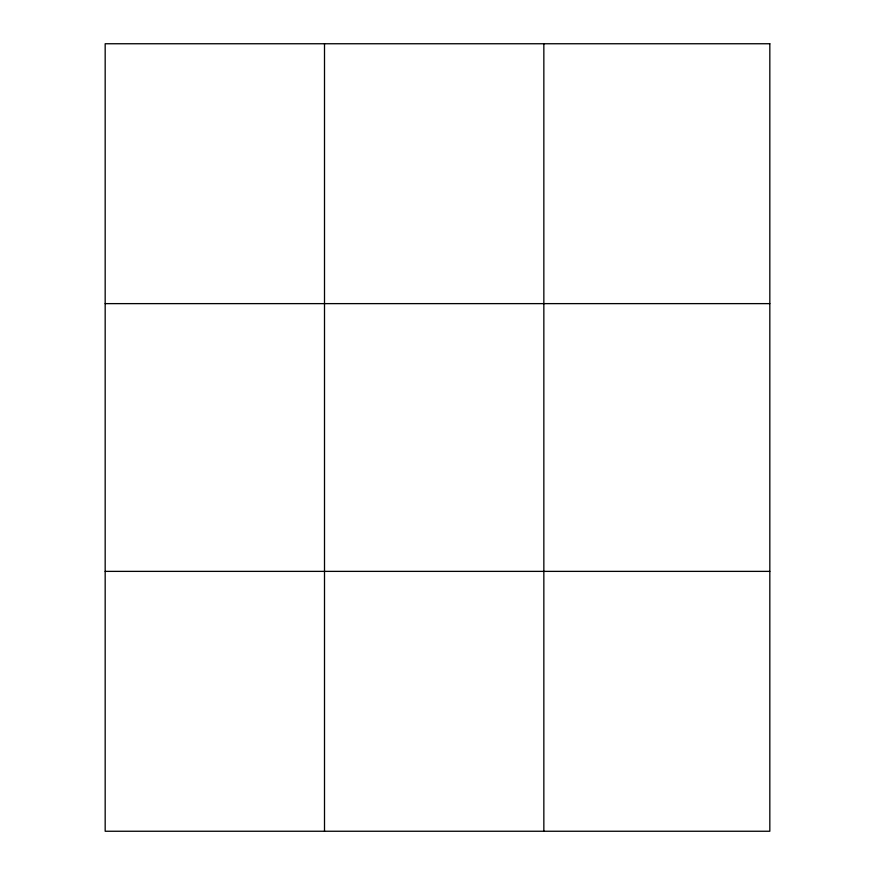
<?xml version="1.0" encoding="UTF-8"?>
<svg xmlns="http://www.w3.org/2000/svg" width="875" height="875" viewBox="0 0 875 875"><rect width="100%" height="100%" fill="white"/><g stroke="black" fill="none" stroke-linecap="round" stroke-linejoin="round"><path stroke-width="1.31" d="M324.505 43.75L324.505 831.25M543.845 43.75L543.845 831.25M105.175 303.625L769.825 303.625M105.175 571.375L769.825 571.375M769.825 43.75L769.825 831.25L105.175 831.25L105.175 43.75L769.825 43.75"/></g></svg>
